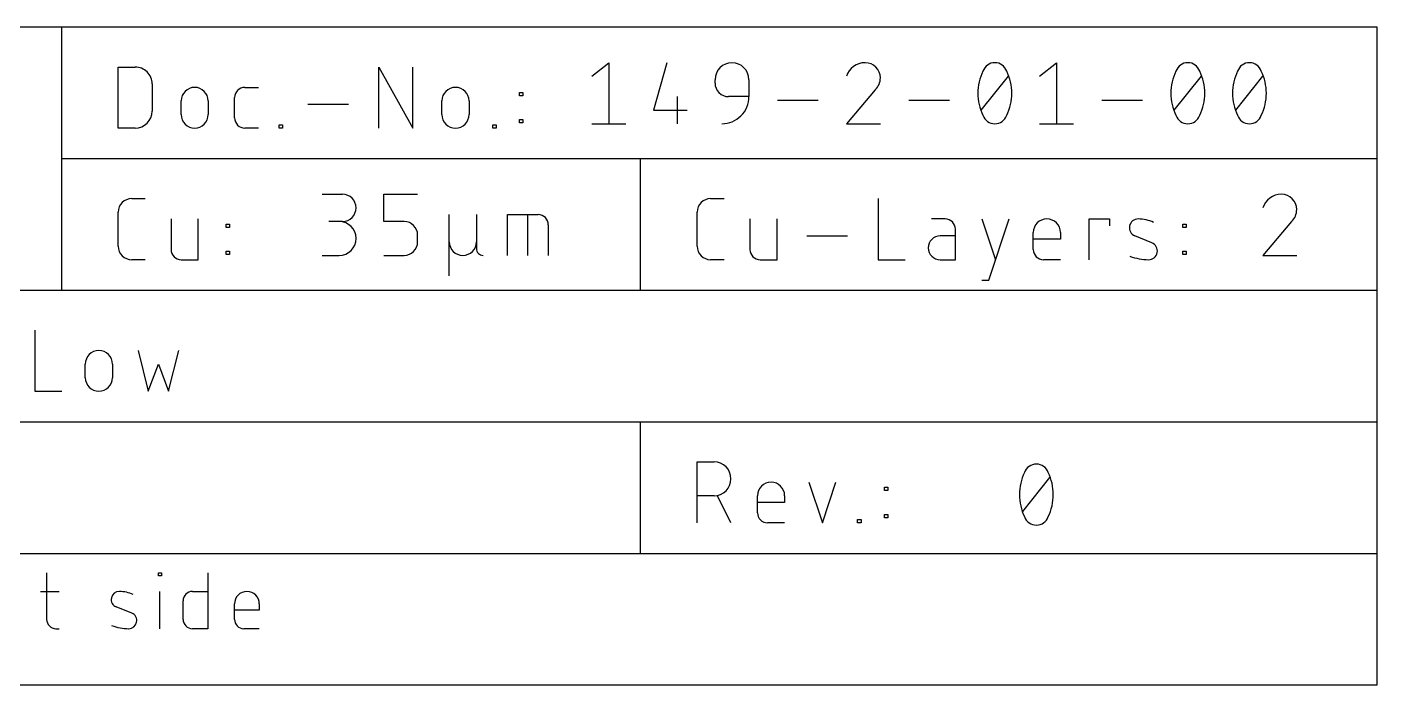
# Model space of a CAD drawing. Extents: x 0 to 54.6, y 0 to 83.9.
# Drawn here: x 22.03 to 54.61, y 68 to 83.88 of the extents above; entities that cross this region are included whole.
import ezdxf

# ---------------------------------------------------------------- set-up
doc = ezdxf.new("R2010")
doc.units = 0
doc.layers.add('21', color=253, linetype='CONTINUOUS')
doc.layers.add('48', color=213, linetype='CONTINUOUS')

msp = doc.modelspace()

# ---------------------------------------------------------------- linework, layer by layer
at = {"layer": '21'}
for p, q in [((22.5046, 70.7051), (22.5046, 69.5833)), ((25.2019, 70.6303), (25.2019, 70.7051)), ((25.2019, 70.7051), (25.2767, 70.7051)), ((25.2767, 70.7051), (25.2767, 70.6303)), ((26.3968, 70.7051), (26.3968, 69.3589)), ((25.2767, 70.6303), (25.2019, 70.6303)), ((22.355, 70.2564), (22.8038, 70.2564)), ((25.2393, 69.3589), (25.2393, 70.2564)), ((26.0229, 70.2564), (26.3968, 70.2564)), ((24.5594, 69.7328), (24.1854, 69.8824)), ((25.7985, 69.5833), (25.7985, 70.032)), ((27.0391, 69.5833), (27.0391, 69.9572)), ((27.6374, 69.8076), (27.0391, 69.8076)), ((27.6374, 69.9572), (27.6374, 69.8076)), ((22.729, 69.3589), (22.8038, 69.3589)), ((26.3968, 69.3589), (26.0229, 69.3589)), ((27.6374, 69.3589), (27.2635, 69.3589))]:
    msp.add_line(p, q, dxfattribs=at)
for centre, radius, start, end in [((24.2574, 70.0625), 0.1939, 89.181, 248.1986), ((24.2481, 69.4071), 0.8493, 65.7609, 89.181), ((26.0229, 70.032), 0.2244, 89.9992, 180), ((27.3382, 69.9572), 0.2992, 0, 180), ((24.4874, 69.5528), 0.1939, 269.181, 68.1986), ((22.729, 69.5833), 0.2244, 180, 270), ((24.5027, 70.6272), 1.2684, 250.2096, 269.181), ((26.0229, 69.5833), 0.2244, 180, 270), ((27.2635, 69.5833), 0.2244, 180, 270)]:
    msp.add_arc(centre, radius, start, end, dxfattribs=at)
at = {"layer": '48'}
for p, q in [((22.86, 83.875), (0, 83.875)), ((54.61, 83.875), (22.86, 83.875)), ((22.86, 83.875), (22.86, 80.7)), ((54.61, 80.7), (54.61, 83.875)), ((24.2316, 81.4366), (24.2316, 82.9098)), ((24.2316, 82.9098), (24.6408, 82.9098)), ((30.5248, 81.4366), (30.5248, 82.9098)), ((30.5248, 82.9098), (31.3432, 81.4366)), ((31.3432, 81.4366), (31.3432, 82.9098)), ((35.6616, 82.6862), (36.0708, 83.0136)), ((36.0708, 83.0136), (36.0708, 81.5404)), ((37.4755, 83.0136), (37.1482, 81.8677)), ((46.4641, 82.6862), (46.8733, 83.0136)), ((46.8733, 83.0136), (46.8733, 81.5404)), ((25.05, 82.5006), (25.05, 81.8458)), ((38.6348, 82.5225), (38.6348, 82.6043)), ((39.4532, 82.6043), (39.4532, 82.1951)), ((45.0593, 81.8677), (45.7141, 82.6862)), ((49.7173, 81.8677), (50.372, 82.6862)), ((51.2038, 81.8677), (51.8586, 82.6862)), ((27.041, 81.6821), (27.041, 82.1732)), ((27.2865, 82.4187), (27.6139, 82.4187)), ((33.9158, 82.2141), (33.9158, 82.296)), ((33.9158, 82.296), (33.9976, 82.296)), ((33.9976, 82.2141), (33.9158, 82.2141)), ((33.9976, 82.296), (33.9976, 82.2141)), ((37.7211, 82.1951), (37.7211, 81.5404)), ((39.4532, 82.1951), (38.9621, 82.1951)), ((40.1386, 82.1133), (41.1207, 82.1133)), ((42.5018, 82.3588), (41.8061, 81.5404)), ((43.31, 82.1133), (44.2921, 82.1133)), ((47.9679, 82.1133), (48.95, 82.1133)), ((25.7505, 81.764), (25.7505, 82.0914)), ((26.4052, 82.0914), (26.4052, 81.764)), ((28.8077, 82.0095), (29.7898, 82.0095)), ((32.0436, 81.764), (32.0436, 82.0914)), ((32.6984, 82.0914), (32.6984, 81.764)), ((37.1482, 81.8677), (37.9666, 81.8677)), ((28.1181, 81.4366), (28.1181, 81.5184)), ((28.1181, 81.5184), (28.2, 81.5184)), ((28.2, 81.5184), (28.2, 81.4366)), ((33.2716, 81.4366), (33.2716, 81.5184)), ((33.2716, 81.5184), (33.3534, 81.5184)), ((33.3534, 81.5184), (33.3534, 81.4366)), ((33.9158, 81.5594), (33.9158, 81.6412)), ((33.9158, 81.6412), (33.9976, 81.6412)), ((33.9976, 81.5594), (33.9158, 81.5594)), ((33.9976, 81.6412), (33.9976, 81.5594)), ((35.6616, 81.5404), (36.48, 81.5404)), ((41.8061, 81.5404), (42.6246, 81.5404)), ((46.4641, 81.5404), (47.2825, 81.5404)), ((24.6408, 81.4366), (24.2316, 81.4366)), ((27.6139, 81.4366), (27.2865, 81.4366)), ((28.2, 81.4366), (28.1181, 81.4366)), ((33.3534, 81.4366), (33.2716, 81.4366)), ((22.86, 80.7), (22.86, 77.525)), ((22.86, 80.7), (36.83, 80.7)), ((36.83, 80.7), (54.61, 80.7)), ((36.83, 80.7), (36.83, 77.525)), ((54.61, 77.525), (54.61, 80.7)), ((29.1529, 79.8385), (29.6439, 79.8385)), ((30.6394, 79.1838), (30.6394, 79.8385)), ((30.6394, 79.8385), (31.4579, 79.8385)), ((24.559, 79.7348), (24.8864, 79.7348)), ((38.529, 79.7348), (38.8564, 79.7348)), ((42.5708, 79.7348), (42.5708, 78.2616)), ((24.2316, 78.589), (24.2316, 79.4074)), ((25.5077, 79.2437), (25.5077, 78.5071)), ((26.1624, 78.2616), (26.1624, 79.2437)), ((29.6439, 79.1838), (29.3165, 79.1838)), ((31.1305, 79.1838), (30.6394, 79.1838)), ((32.2217, 77.8743), (32.2217, 79.3475)), ((32.8764, 79.3475), (32.8764, 78.6927)), ((33.6298, 78.3654), (33.6298, 79.3475)), ((33.6298, 79.3475), (34.3664, 79.3475)), ((34.1209, 78.3654), (34.1209, 79.3475)), ((38.2016, 78.589), (38.2016, 79.4074)), ((39.4777, 79.2437), (39.4777, 78.5071)), ((40.1324, 78.2616), (40.1324, 79.2437)), ((44.1889, 79.2437), (43.8615, 79.2437)), ((45.0771, 79.2437), (45.4045, 78.2616)), ((45.2408, 77.7705), (45.7319, 79.2437)), ((47.6643, 78.2616), (47.6643, 79.2437)), ((47.6643, 79.2437), (48.1553, 79.2437)), ((48.1553, 79.2437), (48.1553, 79.08)), ((52.5498, 79.1838), (51.8541, 78.3654)), ((26.8347, 79.0391), (26.8347, 79.121)), ((26.8347, 79.121), (26.9166, 79.121)), ((26.9166, 79.0391), (26.8347, 79.0391)), ((26.9166, 79.121), (26.9166, 79.0391)), ((31.4579, 78.6927), (31.4579, 78.8564)), ((34.612, 79.102), (34.612, 78.3654)), ((44.4344, 78.2616), (44.4344, 78.9982)), ((46.3159, 78.5071), (46.3159, 78.9164)), ((46.9707, 78.9164), (46.9707, 78.7527)), ((49.9224, 79.0391), (49.9224, 79.121)), ((49.9224, 79.121), (50.0043, 79.121)), ((50.0043, 79.0391), (49.9224, 79.0391)), ((50.0043, 79.121), (50.0043, 79.0391)), ((32.8764, 78.6927), (32.8764, 78.529)), ((40.8501, 78.8345), (41.8322, 78.8345)), ((44.4344, 78.8345), (44.0661, 78.8345)), ((46.9707, 78.7527), (46.3159, 78.7527)), ((49.1769, 78.6708), (48.7677, 78.8345)), ((24.8864, 78.2616), (24.559, 78.2616)), ((25.7532, 78.2616), (26.1624, 78.2616)), ((26.8347, 78.3844), (26.8347, 78.4662)), ((26.8347, 78.4662), (26.9166, 78.4662)), ((26.9166, 78.3844), (26.8347, 78.3844)), ((26.9166, 78.4662), (26.9166, 78.3844)), ((29.1529, 78.3654), (29.5621, 78.3654)), ((30.6394, 78.3654), (31.1305, 78.3654)), ((38.8564, 78.2616), (38.529, 78.2616)), ((39.7232, 78.2616), (40.1324, 78.2616)), ((42.5708, 78.2616), (43.2256, 78.2616)), ((44.0661, 78.2616), (44.4344, 78.2616)), ((46.9707, 78.2616), (46.5615, 78.2616)), ((49.9224, 78.3844), (49.9224, 78.4662)), ((49.9224, 78.4662), (50.0043, 78.4662)), ((50.0043, 78.3844), (49.9224, 78.3844)), ((50.0043, 78.4662), (50.0043, 78.3844)), ((51.8541, 78.3654), (52.6725, 78.3654)), ((45.0771, 77.7705), (45.2408, 77.7705)), ((0, 77.525), (22.86, 77.525)), ((22.86, 77.525), (36.83, 77.525)), ((36.83, 77.525), (54.61, 77.525)), ((54.61, 74.35), (54.61, 77.525)), ((22.2196, 76.5598), (22.2196, 75.0866)), ((24.7109, 76.0687), (24.9564, 75.0866)), ((25.4475, 75.0866), (25.693, 76.0687)), ((23.4376, 75.414), (23.4376, 75.7414)), ((24.0923, 75.7414), (24.0923, 75.414)), ((24.9564, 75.0866), (25.202, 75.7414)), ((25.202, 75.7414), (25.4475, 75.0866)), ((22.2196, 75.0866), (22.8744, 75.0866)), ((0, 74.35), (36.83, 74.35)), ((36.83, 74.35), (54.61, 74.35)), ((36.83, 74.35), (36.83, 71.175)), ((54.61, 71.175), (54.61, 74.35)), ((38.2016, 71.9116), (38.2016, 73.3848)), ((38.2016, 73.3848), (38.6108, 73.3848)), ((46.0622, 72.184), (46.717, 73.0024)), ((40.8984, 72.8937), (41.2258, 71.9116)), ((41.2258, 71.9116), (41.5532, 72.8937)), ((42.721, 72.6891), (42.721, 72.771)), ((42.721, 72.771), (42.8028, 72.771)), ((42.8028, 72.6891), (42.721, 72.6891)), ((42.8028, 72.771), (42.8028, 72.6891)), ((38.6108, 72.5664), (38.2016, 72.5664)), ((39.02, 71.9116), (38.6927, 72.5664)), ((39.6596, 72.1571), (39.6596, 72.5664)), ((40.3143, 72.4027), (39.6596, 72.4027)), ((40.3143, 72.5664), (40.3143, 72.4027)), ((42.721, 72.0344), (42.721, 72.1162)), ((42.721, 72.1162), (42.8028, 72.1162)), ((42.8028, 72.0344), (42.721, 72.0344)), ((42.8028, 72.1162), (42.8028, 72.0344)), ((40.3143, 71.9116), (39.9051, 71.9116)), ((42.0768, 71.9116), (42.0768, 71.9934)), ((42.0768, 71.9934), (42.1586, 71.9934)), ((42.1586, 71.9116), (42.0768, 71.9116)), ((42.1586, 71.9934), (42.1586, 71.9116)), ((0, 71.175), (36.83, 71.175)), ((36.83, 71.175), (54.61, 71.175)), ((54.61, 68), (54.61, 71.175)), ((0, 68), (54.61, 68))]:
    msp.add_line(p, q, dxfattribs=at)
for centre, radius, start, end in [((24.6408, 82.5006), 0.4092, 359.9996, 90), ((39.044, 82.6043), 0.4092, 0, 180), ((42.2563, 82.5404), 0.4732, 90, 162.0549), ((42.2563, 82.6453), 0.3683, 0, 90), ((46.1915, 82.2769), 1.214, 154.0109, 180), ((45.3867, 82.7107), 0.3028, 90, 161.0756), ((45.3867, 82.7107), 0.3028, 18.9237, 90.0001), ((44.5819, 82.2769), 1.214, 360, 25.9897), ((50.8494, 82.2769), 1.214, 154.0109, 180), ((50.0446, 82.7107), 0.3028, 90, 161.0756), ((50.0446, 82.7107), 0.3028, 18.9237, 90.0001), ((49.2399, 82.2769), 1.214, 360, 25.9897), ((52.336, 82.2769), 1.214, 154.0109, 180), ((51.5312, 82.7107), 0.3028, 90, 161.0756), ((51.5312, 82.7107), 0.3028, 18.9237, 90.0001), ((50.7264, 82.2769), 1.214, 360, 25.9897), ((38.9621, 82.5225), 0.3274, 179.9995, 270), ((42.229, 82.6453), 0.3956, 313.6022, 0), ((26.0778, 82.0914), 0.3274, 0, 180), ((27.2865, 82.1732), 0.2455, 90, 180), ((32.371, 82.0914), 0.3274, 0, 180), ((38.7984, 82.1951), 0.6548, 269.9997, 360), ((46.1915, 82.2769), 1.214, 180, 205.9889), ((44.5819, 82.2769), 1.214, 334.0105, 359.9999), ((50.8495, 82.2769), 1.214, 180, 205.9889), ((49.2398, 82.2769), 1.214, 334.0105, 359.9999), ((52.336, 82.2769), 1.214, 180, 205.9889), ((50.7264, 82.2769), 1.214, 334.0105, 359.9999), ((24.6408, 81.8458), 0.4092, 270.0004, 360), ((26.0778, 81.764), 0.3274, 180, 0), ((27.2865, 81.6821), 0.2455, 180, 270), ((32.371, 81.764), 0.3274, 180, 0), ((45.3867, 81.8432), 0.3028, 198.9251, 270.0001), ((45.3867, 81.8432), 0.3028, 270, 341.0759), ((50.0446, 81.8432), 0.3028, 198.9251, 270.0001), ((50.0446, 81.8432), 0.3028, 270, 341.0759), ((51.5312, 81.8432), 0.3028, 198.9251, 270.0001), ((51.5312, 81.8432), 0.3028, 270, 341.0759), ((29.6439, 79.5112), 0.3274, 270, 90), ((52.3042, 79.3654), 0.4732, 90, 162.0549), ((52.3042, 79.4703), 0.3683, 0, 90), ((24.559, 79.4074), 0.3274, 90.0005, 180), ((38.529, 79.4074), 0.3274, 90.0005, 180), ((29.5621, 78.7746), 0.4092, 270, 90), ((31.1305, 78.8564), 0.3274, 0, 90), ((34.3664, 79.102), 0.2455, 0, 90), ((44.1889, 78.9982), 0.2455, 0, 90), ((46.6433, 78.9164), 0.3274, 0, 180), ((48.8465, 79.0315), 0.2122, 89.1816, 248.1986), ((48.8362, 78.3144), 0.9294, 65.761, 89.1816), ((52.277, 79.4703), 0.3956, 313.6022, 0), ((24.559, 78.589), 0.3274, 180, 270), ((31.1305, 78.6927), 0.3274, 270, 359.9995), ((32.549, 78.6927), 0.3274, 180, 0), ((33.0401, 78.529), 0.1637, 180, 270.0011), ((38.529, 78.589), 0.3274, 180, 270), ((44.0661, 78.5481), 0.2865, 90, 270), ((49.0981, 78.4738), 0.2122, 269.1816, 68.1989), ((25.7532, 78.5071), 0.2455, 180, 270), ((39.7232, 78.5071), 0.2455, 180, 270), ((46.5615, 78.5071), 0.2455, 180, 270), ((49.1149, 79.6495), 1.388, 250.2089, 269.1815), ((23.7649, 75.7414), 0.3274, 0, 180), ((23.7649, 75.414), 0.3274, 180, 0), ((38.6108, 72.9756), 0.4092, 270, 90), ((46.3896, 73.027), 0.3028, 90, 161.0756), ((46.3896, 73.027), 0.3028, 18.9237, 90.0001), ((47.1944, 72.5932), 1.214, 154.0109, 180), ((45.5848, 72.5932), 1.214, 360, 25.9897), ((39.987, 72.5664), 0.3274, 0, 180), ((47.1944, 72.5932), 1.214, 180, 205.9889), ((45.5848, 72.5932), 1.214, 334.0105, 359.9999), ((39.9051, 72.1571), 0.2455, 180, 270), ((46.3896, 72.1594), 0.3028, 198.9251, 270.0001), ((46.3896, 72.1594), 0.3028, 270, 341.0759)]:
    msp.add_arc(centre, radius, start, end, dxfattribs=at)

doc.saveas('drawing.dxf')
